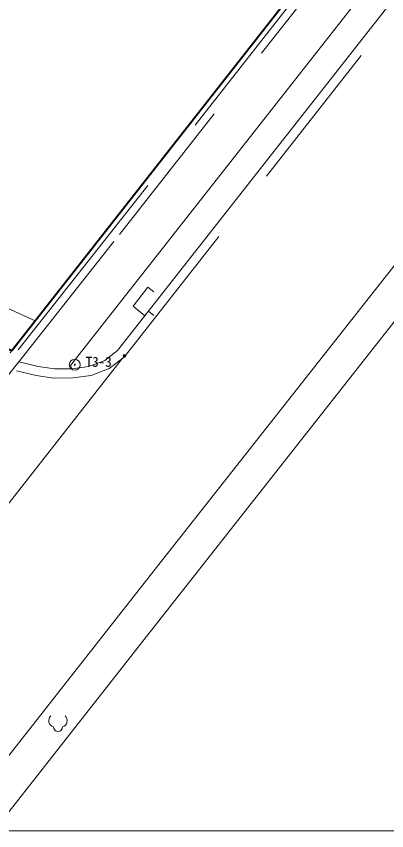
# Model space of a CAD drawing. Units: millimetres, scale not verified. Extents: x -107452 to -15605, y -69331 to 60056.
# Drawn here: x -68124 to -47867, y -69331 to -24748 of the extents above; entities that cross this region are included whole.
import ezdxf
from ezdxf.enums import TextEntityAlignment as Align

# ---------------------------------------------------------------- set-up
doc = ezdxf.new("R2010")
doc.units = ezdxf.units.MM
doc.header["$LTSCALE"] = 1000
doc.linetypes.add('USER1', pattern=[12.6, 8.4, -4.2])
doc.linetypes.add('USER3', pattern=[50.5, 30, -9, 2.5, -9])
for name, color, linetype, lineweight in [('0-0_0', 7, 'Continuous', 18), ('0-1_計画線_全図面_', 7, 'Continuous', 18), ('0-2_施設_割付以外の全図面_', 7, 'Continuous', 18), ('0-5_境界線_全図面_', 7, 'USER3', 18), ('0-6_現況図_全図面_', 7, 'Continuous', 18), ('8-0', 6, 'Continuous', 40)]:
    doc.layers.add(name, color=color, linetype=linetype, lineweight=lineweight)
doc.styles.add('ＭＳ ゴシック', font='')
doc.styles.get('ＭＳ ゴシック').set_extended_font_data('MS Gothic')

msp = doc.modelspace()

# ---------------------------------------------------------------- linework, layer by layer
at = {"layer": '0-0_0'}
msp.add_lwpolyline([(-15605, 60056), (-15605, -69331), (-30762, -69331), (-107452, -69331)], dxfattribs=at)
for centre, radius in [((-64928, -43825), 300), ((-62205, -43333), 75), ((-62205, -43333), 25), ((-64928, -43825), 25)]:
    msp.add_circle(centre, radius, dxfattribs=at)
for centre, radius, start, end in [((-65983, -63297), 364, 135.7958, 252.2769), ((-65705, -63297), 364, 287.7231, 44.2042), ((-65844, -63644), 250, 180.0001, 359.9999)]:
    msp.add_arc(centre, radius, start, end, dxfattribs=at)
at = {"layer": '0-1_計画線_全図面_'}
msp.add_line((-67092, -41418), (-76301, -37188), dxfattribs=at)
at = {"layer": '0-2_施設_割付以外の全図面_'}
msp.add_line((-66648, -40852), (-66902, -41176), dxfattribs=at)
at = {"layer": '0-5_境界線_全図面_'}
msp.add_line((-68464, -43168), (-60604, -33148), dxfattribs=at)
at = {"layer": '0-6_現況図_全図面_'}
for p, q in [((-60604, -33148), (-52889, -23313)), ((-49822, -24332), (-65164, -43862)), ((-62585, -43046), (-47870, -24304)), ((-36401, -24332), (-60604, -55105)), ((-60604, -58183), (-33984, -24332)), ((-68264, -42912), (-60604, -33148)), ((-60604, -39835), (-60936, -39575)), ((-60895, -40892), (-60604, -41120)), ((-67462, -50035), (-62307, -43463)), ((-65164, -43862), (-65061, -44045)), ((-67462, -50035), (-69340, -52430)), ((-71766, -69331), (-60604, -55105)), ((-69351, -69331), (-60604, -58183))]:
    msp.add_line(p, q, dxfattribs=at)
at = {"layer": '0-6_現況図_全図面_', "linetype": 'USER1'}
for p, q in [((-53163, -24095), (-62818, -36428)), ((-62480, -36694), (-52802, -24332)), ((-62231, -43404), (-47256, -24332)), ((-62818, -36428), (-68331, -43398)), ((-67993, -43665), (-62480, -36694)), ((-73028, -49985), (-67993, -43665))]:
    msp.add_line(p, q, dxfattribs=at)
at = {"layer": '0-6_現況図_全図面_'}
for points in [[(-61087, -41137), (-61741, -40623), (-60936, -39575)], [(-67993, -43665), (-66934, -43928), (-66042, -44052), (-65061, -44045), (-64154, -43921), (-63288, -43586), (-62585, -43046)]]:
    msp.add_lwpolyline(points, dxfattribs=at)
at = {"layer": '0-6_現況図_全図面_', "linetype": 'USER1'}
msp.add_lwpolyline([(-68114, -44150), (-67029, -44419), (-66075, -44552), (-65026, -44545), (-64029, -44408), (-63041, -44026), (-62231, -43404)], dxfattribs=at)
at = {"layer": '8-0'}
msp.add_lwpolyline([(-62214, 26693), (-62832, 27515), (-65044, 28455), (-68878, 32141), (-72220, 35406), (-74582, 36605), (-75946, 37191), (-77505, 40631), (-85793, 38890), (-84044, 31022), (-83571, 19121), (-84586, 12038), (-86334, 6293), (-86097, -27978), (-86004, -33579), (-85659, -34759), (-84642, -36143), (-83255, -36855), (-80632, -37604), (-75183, -39902), (-68361, -43036), (-25098, 12176)], dxfattribs=at)

# ---------------------------------------------------------------- texts
at = {"layer": '0-6_現況図_全図面_', "style": 'ＭＳ ゴシック', "width": 0.95}
msp.add_text('T3-3', height=549.9, dxfattribs=at).set_placement((-64328, -44101), align=Align.BOTTOM_LEFT)

doc.saveas('drawing.dxf')
